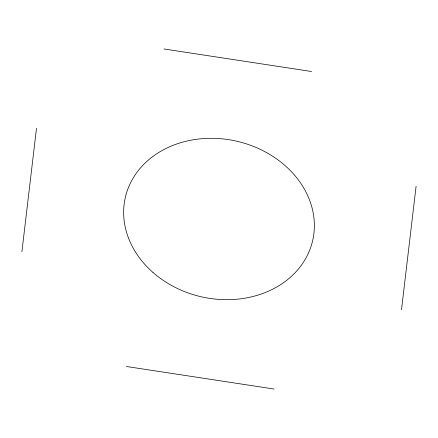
<?xml version="1.0" encoding="UTF-8"?>
<svg xmlns="http://www.w3.org/2000/svg" width="438" height="438" viewBox="0 0 438 438"><rect width="100%" height="100%" fill="white"/><g stroke="black" fill="none" stroke-linecap="round" stroke-linejoin="round"><path stroke-width="0.66" d="M21.9 251.762L36.496 128.285M401.504 309.715L416.1 186.238M163.96 48.974L311.582 71.514M126.418 366.486L274.04 389.026M152.961 272.436A96.119 79.782 13 0 0 311.599 244.639A96.119 79.782 13 0 0 192.441 139.925A96.119 79.782 13 0 0 152.961 272.436"/></g></svg>
